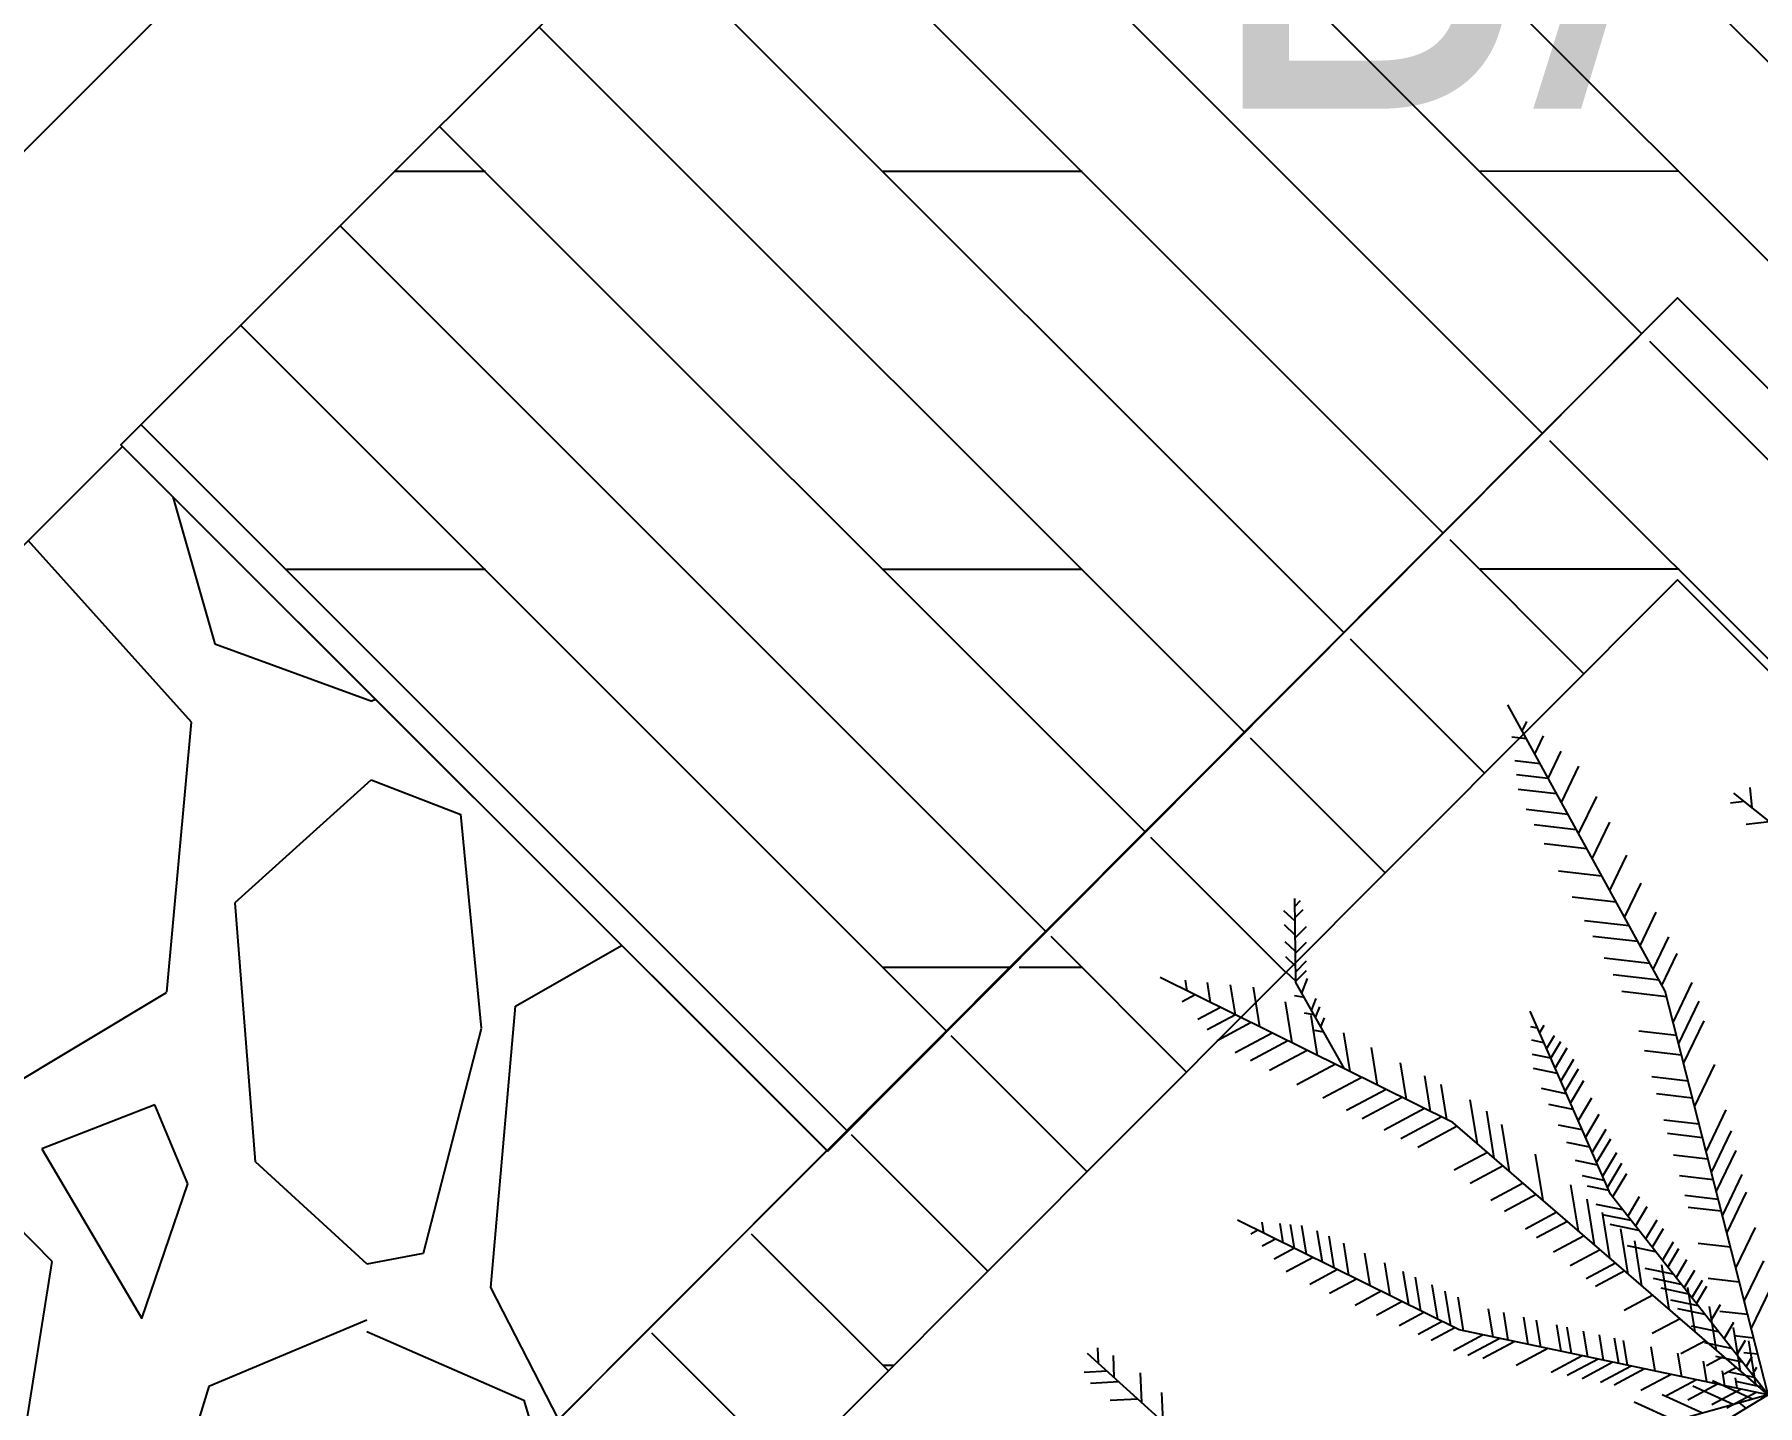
# Model space of a CAD drawing. Extents: x 58467 to 79089, y -33726 to -17391.
# Drawn here: x 75276.7 to 75354.5, y -21003.2 to -20941.3 of the extents above; entities that cross this region are included whole.
import ezdxf

# ---------------------------------------------------------------- set-up
doc = ezdxf.new("R2010")
doc.units = 0
doc.header["$LTSCALE"] = 100
for name, color, linetype in [('BA_elev4', 252, 'Continuous'), ('BA_env_landscp', 84, 'Continuous'), ('BA_furn', 134, 'Continuous'), ('BA_mat_timber', 44, 'Continuous'), ('BA_text_material', 12, 'Continuous')]:
    doc.layers.add(name, color=color, linetype=linetype)
doc.styles.add('text2', font='arial.ttf', dxfattribs={"width": 0.8})
pattern_1 = [(135.0146264277304, (32883.73066946991, 12448.20458195318), (-4.488981677396104, -4.491274151062485), []), (180.0146264277304, (32883.73066946991, 12448.20458195318), (0.004584944207593367, -17.96049941477927), [8.980256121069154, -17.96051224213831])]

# ---------------------------------------------------------------- blocks, each defined once
blk = doc.blocks.new('MAVİ SEDİR')
for p, q in [((215889.6294625041, 56499.32413361954), (215959.3558964582, 56491.60031569041)), ((215947.6279637432, 56492.89945594237), (215955.6060425968, 56499.38913784589)), ((215936.5533184347, 56494.12622947923), (215943.923109641, 56484.77152108822)), ((215952.8427940202, 56492.32179267603), (215957.14534358, 56486.86043083506)), ((216017.4608399337, 56426.99746945053), (216024.1206693656, 56446.03951195331)), ((215986.4826961339, 56417.98917093068), (215993.2148073312, 56437.23788425938)), ((216000.1216885389, 56421.95532577486), (216007.0171228957, 56441.67101901277)), ((216030.6893243629, 56430.84425050607), (216035.7079792287, 56445.19378306374)), ((216044.0243204469, 56434.72200464983), (216047.3885865179, 56444.3412446274)), ((216056.6525649493, 56438.39423875764), (216058.4501244333, 56443.5338905229)), ((215968.9460510454, 56412.88959701769), (215975.4681657711, 56431.53788029343)), ((216030.6893243629, 56430.84425050607), (216043.2857849654, 56420.89806221813)), ((216038.7470135934, 56433.18738863716), (216048.834383249, 56425.22238314144)), ((216052.4102126409, 56437.16058265912), (216058.2429867105, 56432.55501360545)), ((215938.5758968226, 56404.05809900732), (215944.7343373564, 56421.6665509347)), ((215954.1143466597, 56408.57660713915), (215960.45885583, 56426.71707372562)), ((216002.4602953047, 56422.63538162334), (216019.187171853, 56409.42780936408)), ((216010.8277386536, 56425.06859479522), (216027.3998062177, 56411.98325999241)), ((216022.1561001873, 56428.36282904942), (216037.409728982, 56416.31853590598)), ((215916.7233352944, 56397.70347689236), (215922.6200974516, 56414.56372786062)), ((215925.5449091523, 56400.26874908043), (215931.5473072151, 56417.43103832517)), ((215976.8483344669, 56415.18754387048), (215994.0490668243, 56401.60581419928)), ((215991.9739788931, 56419.58601013032), (216008.8948664341, 56406.22524643704)), ((215889.8973675418, 56382.74361600925), (215897.8252869889, 56405.41143064543)), ((215899.5468397009, 56388.47077946946), (215906.9076454652, 56409.51708067763)), ((215940.8163952123, 56404.70962540148), (215958.6837670291, 56390.6015159961)), ((215949.4414715117, 56407.21775702369), (215967.1492677875, 56393.23564875688)), ((215962.523084886, 56411.02182866718), (215979.9888536759, 56397.23082574503)), ((215881.188490255, 56377.57471527), (215889.0794958308, 56400.13698433421)), ((215910.9949976733, 56395.26550056358), (215928.7125895247, 56381.27565769233)), ((215919.516980103, 56398.5158556636), (215937.7784198182, 56384.09658952631)), ((215928.8344599109, 56401.22533496952), (215946.9235136865, 56386.94218508482)), ((215861.9695669638, 56366.16788250201), (215869.7791102755, 56388.49723150264)), ((215884.9025914193, 56379.7791119587), (215899.5854994743, 56368.18546095312)), ((215893.7504292025, 56385.03048865777), (215908.6314207897, 56373.28043053367)), ((215832.6175478013, 56348.74684548987), (215840.3026782155, 56370.72046831037)), ((215841.8367165097, 56354.21861485607), (215849.5609237412, 56376.30396762778)), ((215865.8645978702, 56368.47966477527), (215880.1212873284, 56357.22255675196)), ((215873.3604095193, 56372.92858569796), (215887.7849136327, 56361.53897091647)), ((215823.9620034501, 56343.60959896287), (215831.6104460524, 56365.47832256972)), ((215854.1461145441, 56361.52449993227), (215868.1404530614, 56350.47454469084)), ((215805.5236550147, 56332.66605369066), (215813.0939439356, 56354.31131726153)), ((215813.3452822112, 56337.30835295231), (215820.948724262, 56359.04840923746)), ((215838.6158983695, 56352.30699195482), (215852.2625496722, 56341.53157117277)), ((215848.1397496339, 56357.95959678778), (215861.9996189163, 56347.01581869965)), ((215789.9870664927, 56323.4447635918), (215797.4915012729, 56344.9017344508)), ((215829.415467097, 56346.84634364853), (215842.8561410787, 56336.23356293513)), ((215775.2043969635, 56314.67094017678), (215782.6461732009, 56335.94875530088)), ((215815.3649539698, 56338.50707036464), (215828.4910680176, 56328.14266674929)), ((215820.5578974687, 56341.589190896), (215833.8002700438, 56331.13298933527)), ((215907.3639023999, 56323.29832289863), (215910.5994946432, 56336.09667080503)), ((215913.5937053615, 56325.72763268621), (215916.7921990506, 56338.37923768821)), ((215918.5647096025, 56327.66607429201), (215921.7336008994, 56340.20058737242)), ((215925.2947621264, 56330.29045624573), (215928.2115431103, 56341.82774988213)), ((215930.3642548972, 56332.26730342402), (215932.7729353, 56341.79481105559)), ((215935.1512376908, 56334.13398592192), (215937.0801326695, 56341.76370782633)), ((215938.2864265001, 56335.35655185338), (215943.5072199909, 56331.93943330023)), ((215943.2683909932, 56337.29926740618), (215944.3837272006, 56341.71096694737)), ((215945.7887249157, 56338.28207085977), (215948.5782447263, 56336.45627178994)), ((215762.8665068243, 56307.3481444408), (215770.2559870799, 56328.47643286602)), ((215799.3252828767, 56328.98719024238), (215812.0923041404, 56318.90632694491)), ((215876.9717557385, 56311.44691446634), (215880.3883335934, 56324.96114887809)), ((215882.0958168258, 56313.44504054325), (215885.4818808332, 56326.83857778197)), ((215889.867456603, 56316.47558913247), (215893.2072403988, 56329.68606552644)), ((215898.3779267014, 56319.79424438282), (215901.6670305418, 56332.80425679622)), ((215912.2043653127, 56325.18585995282), (215922.904957372, 56318.18209860492)), ((215922.5053606736, 56329.20272998977), (215932.8403322285, 56322.43827491041)), ((215930.3642548972, 56332.26730342402), (215938.1523905864, 56327.16980569596)), ((215783.7756140309, 56319.75813669789), (215796.1945125778, 56309.95215173323)), ((215858.9672508053, 56304.91337137685), (215862.3551879113, 56318.314317635)), ((215864.3180121246, 56306.51259095718), (215867.8099431803, 56320.32488408773)), ((215869.8534223701, 56308.67112251432), (215873.3123899887, 56322.35302914932)), ((215893.6832687558, 56317.96356393161), (215903.8045294964, 56311.3389870509)), ((215904.101592905, 56322.02618629418), (215914.5487339978, 56315.18831390581)), ((215769.2351105029, 56311.12804386733), (215780.259369465, 56302.42326886492)), ((215795.0307237837, 56297.25833604638), (215797.5629147154, 56307.27438815431)), ((215801.29278038, 56298.00808375273), (215803.8628902737, 56308.17412387902)), ((215807.7972306702, 56298.78685293363), (215810.4067273054, 56309.10868686258)), ((215814.530329944, 56299.59299795313), (215817.1805978708, 56310.07610225745)), ((215818.776663711, 56300.10140584647), (215821.4526446869, 56310.68621782101)), ((215827.0613071167, 56301.09331518102), (215829.7874545314, 56311.8765599273)), ((215832.3606385079, 56301.7277970792), (215835.1188752439, 56312.63797076679)), ((215840.5206416842, 56302.70478340489), (215843.3282901185, 56313.81040449665)), ((215846.7758181354, 56303.45370736063), (215849.6213438701, 56314.70915167836)), ((215867.8991371612, 56307.90904958607), (215877.2138822122, 56301.81235409565)), ((215875.6407007755, 56310.92786998463), (215885.1975983494, 56304.67268060237)), ((215884.8719195384, 56314.52758095949), (215894.717565358, 56308.08339981008)), ((215741.5066136301, 56289.29736932721), (215759.4112979521, 56302.24337334992)), ((215751.519982265, 56300.61374490213), (215757.0878896297, 56296.21731508207)), ((215751.6381003101, 56288.55972784886), (215769.6336721786, 56301.57144822388)), ((215758.6923730946, 56304.87070880692), (215766.4694141237, 56298.72994301247)), ((215758.7469337435, 56292.9141261304), (215760.8549795951, 56301.25247725205)), ((215767.5684451741, 56287.3998898599), (215785.7069249893, 56300.5149400016)), ((215769.0266673333, 56294.14490495876), (215771.4013945283, 56303.53811106759)), ((215780.0198528742, 56295.46110444018), (215782.4611476863, 56305.11761799277)), ((215781.8779337639, 56286.35806128616), (215800.1447811475, 56299.56592775608)), ((215791.3594564433, 56296.81878009133), (215793.8694165559, 56306.74689845018)), ((215810.07425996, 56299.05947862152), (215822.0609726587, 56291.21392441093)), ((215824.3076280597, 56300.76362085054), (215836.4267684685, 56292.83138993338)), ((215837.8948749479, 56302.3904038464), (215850.1404315346, 56294.37543089637)), ((215844.0518101738, 56303.1275655109), (215856.3546510819, 56295.07509877414)), ((215850.8737199436, 56303.94434369298), (215862.2964926999, 56296.46789997178)), ((215862.6583390784, 56305.86540195293), (215871.8091543936, 56299.87600190383)), ((216075.3095172374, 56295.30607627041), (216075.3378021173, 56299.49176997838)), ((215738.3581569563, 56290.47300500728), (215749.6776207482, 56283.06417916427)), ((215744.5339449295, 56291.21242388614), (215755.9108684495, 56283.76598944917)), ((215746.2228283409, 56291.41463165041), (215747.2875170481, 56295.62599558695)), ((215751.2935101634, 56292.02173763985), (215752.7806268154, 56297.90401045397)), ((215754.2445071923, 56292.37505658865), (215765.7117780928, 56284.86948790112)), ((215762.9670540728, 56293.41939552372), (215774.5154798274, 56285.86070928653)), ((215773.4179923235, 56294.67067245839), (215785.0636539404, 56287.0483433152)), ((215784.4019304375, 56295.98576475768), (215796.1497869645, 56288.29654690807)), ((215789.9316044039, 56296.64782526599), (215801.7309091937, 56288.92493345215)), ((215797.4373325048, 56297.54647610724), (215809.306470828, 56289.777876785)), ((215799.0228782047, 56285.1097921463), (215817.4435294657, 56298.42886669892)), ((215803.5565628212, 56298.27912341308), (215815.4826346581, 56290.47325991508)), ((215817.0422181139, 56283.79786103992), (215835.6245172795, 56297.23381530883)), ((215826.1137436227, 56283.13739197958), (215844.7774216346, 56296.63218732336)), ((215838.4270200188, 56282.24090129751), (215857.2011579776, 56295.81556484179)), ((215848.4657228874, 56281.51001511481), (215867.3299160475, 56295.14979318321)), ((215859.1581174501, 56280.73153570883), (215878.1182299494, 56294.44066837343)), ((215882.5082032915, 56279.03148986327), (215901.6777847543, 56292.89207931952)), ((215904.7983161423, 56277.40861729629), (215924.1678577621, 56291.41378819)), ((215914.8988745652, 56276.67322760646), (215934.3590262802, 56290.74391424101)), ((216047.8427648379, 56268.62798010567), (216078.1395179308, 56298.05481880628)), ((216063.9896255212, 56284.31121399518), (216064.0441224158, 56292.37585171012)), ((216069.9561285572, 56290.10640009685), (216077.6200222738, 56289.93491578592)), ((216071.1662543878, 56291.28177943579), (216071.2063428327, 56297.2142052613)), ((215737.4164382289, 56282.84309617873), (215758.1080364434, 56275.09490257289)), ((215738.5738570654, 56286.53710167035), (215743.4262861724, 56270.51379799755)), ((215745.0206491308, 56282.33147942179), (215749.8977100809, 56266.22683844469)), ((215746.7836436221, 56281.18137425608), (215751.1400214004, 56284.33091909272)), ((215752.0768355971, 56277.72831330574), (215758.1616582245, 56282.12747762602)), ((215754.4087426736, 56288.35800614765), (215756.4653020364, 56281.5682527521)), ((215762.7272836542, 56287.75235950755), (215765.5998074761, 56278.26869045999)), ((215774.954753582, 56286.86211612288), (215779.0266681274, 56273.41864538648)), ((215791.818833824, 56285.63429581639), (215796.4058717197, 56270.49013966331)), ((215809.8533442965, 56284.32126018927), (215814.5689646175, 56268.75258774238)), ((215828.4561595186, 56282.9668480921), (215833.3044141632, 56266.96028196436)), ((215834.4789369065, 56282.52834873298), (215839.3701327402, 56266.38001179646)), ((215844.7519487506, 56281.78040325536), (215849.7163890883, 56265.39024878125)), ((215926.0903351958, 56275.85841277964), (215944.1584295898, 56288.92257065587)), ((215945.4619168248, 56273.61865213002), (215959.9363179554, 56284.08438567172)), ((215954.1670073842, 56270.68229638146), (215968.9007061478, 56281.33551539575)), ((216058.440342894, 56278.92126860165), (216058.4935906712, 56286.8010576163)), ((216064.9975552829, 56285.29020294587), (216072.4423099869, 56285.12362200443)), ((215736.4901288058, 56277.37900571313), (215740.7985915718, 56276.82556480083)), ((215742.4090574505, 56273.99635154549), (215763.2056901108, 56266.20882665111)), ((215755.1573274004, 56275.71872702882), (215760.0731184767, 56259.48619452419)), ((215759.8573280954, 56272.65263969574), (215768.4828014767, 56278.88862668632)), ((215770.588153899, 56265.65228986481), (215780.304805078, 56272.67716927329)), ((215855.4226116297, 56281.00350606451), (215860.4631316434, 56264.36217370199)), ((215866.4683771098, 56280.19929884046), (215871.5876512055, 56263.29795900887)), ((215873.4345608884, 56279.69211304796), (215878.6035024706, 56262.62679546249)), ((215887.0256612754, 56278.70258804551), (215892.2915046643, 56261.3173480771)), ((215895.7193058169, 56278.0696313024), (215901.0471331396, 56260.47975069425)), ((215909.1059317582, 56277.09499343715), (215914.529203026, 56259.19000359218)), ((215919.3676566055, 56276.34786973008), (215924.8640919036, 56258.20132803331)), ((215939.3679121585, 56274.89171442539), (215945.9120726519, 56253.28609645205)), ((215948.2186733222, 56272.68875740542), (215954.9637091791, 56250.41994720604)), ((215967.0259291113, 56266.34479196646), (215982.142655248, 56277.27495939402)), ((216041.9753413966, 56266.99429057413), (216045.193679359, 56274.28072509012)), ((216048.3194868102, 56269.09101390142), (216048.3704564301, 56276.6336733774)), ((216051.7509353458, 56272.42393483384), (216051.8026773687, 56280.08089715659)), ((216053.6920133806, 56274.30927845664), (216060.637131364, 56274.15387719249)), ((216059.0056159832, 56279.4703109352), (216066.1855631329, 56279.30965522482)), ((215764.2626344905, 56269.77879881501), (215769.2132150394, 56253.43138729363)), ((215782.0637391403, 56258.16608957847), (215792.0527644751, 56265.3878882303)), ((215957.4131217074, 56269.58733402712), (215964.0944851835, 56247.5287388945)), ((215969.236843138, 56265.59901797734), (215975.8363262814, 56243.81075166557)), ((215982.3592035544, 56261.17265179757), (215997.9326603529, 56272.43305889193)), ((215996.9950646726, 56256.23575945428), (216013.0044783542, 56267.81138570927)), ((215999.8623096431, 56255.26859533409), (216047.8427648379, 56268.62798010567)), ((216023.160898436, 56261.75571203724), (216025.1513740364, 56266.26222138688)), ((216028.4510937942, 56263.22868170832), (216030.7868164892, 56268.51684307085)), ((216032.3593140158, 56264.31686266661), (216034.9500937711, 56270.18248251528)), ((216039.5004199193, 56266.3051885604), (216043.5797723097, 56263.44333049822)), ((216048.3194868102, 56269.09101390142), (216055.0271715436, 56268.94092535153)), ((215750.2592524404, 56260.08608374549), (215771.2210370667, 56252.2367159043)), ((215775.1721777071, 56262.66186108728), (215780.1644413372, 56246.17680702564)), ((215793.9009438226, 56250.44398362748), (215804.1709263866, 56257.86890685561)), ((215797.7333126252, 56247.94390369046), (215808.0942568434, 56255.43458976632)), ((215977.7480307647, 56262.72806855474), (215984.2885731695, 56241.13439574113)), ((215990.6569097153, 56258.37371282964), (215997.108056974, 56237.07517907568)), ((216014.3001494637, 56250.39849850222), (216030.8250279184, 56262.3468321953)), ((216020.320767439, 56260.96492331637), (216024.1090996684, 56258.30722962001)), ((216027.7590476079, 56245.85861317121), (216044.6848248712, 56258.09681724104)), ((216029.9886623644, 56263.65679290606), (216033.9236892402, 56260.896185998)), ((215757.3107178414, 56247.59113651967), (215778.420850805, 56239.68621803294)), ((215786.6381097286, 56255.18195816485), (215791.6741822851, 56238.55224176686)), ((215792.4104352045, 56251.41633020587), (215797.4685626085, 56234.71378605278)), ((215804.2701589278, 56243.6795337579), (215814.7862558424, 56251.28239109129)), ((215811.0600355723, 56239.25009722712), (215821.7372908835, 56246.9694677791)), ((216004.7930034437, 56253.60539941588), (216011.1462569838, 56232.63006285251)), ((216019.7189233102, 56248.57066596836), (216025.9688135147, 56227.93658459618)), ((216044.8692464846, 56240.08709011944), (216061.2166995591, 56251.90713617323)), ((215800.2455274349, 56246.30503797408), (215805.3335910864, 56229.50364073644)), ((215806.6332799972, 56242.13793067144), (215811.7457499143, 56225.25594101378)), ((215818.088594707, 56234.66495404692), (215828.9326735677, 56242.50493357159)), ((215822.5212648302, 56231.77326219439), (215833.4705535566, 56239.68930564331)), ((216030.0667745516, 56245.0801827538), (216036.2450049571, 56224.68268699812)), ((216038.3237311078, 56242.29498923006), (216044.4447813475, 56222.08627442142)), ((216049.5025087987, 56238.52422223907), (216055.1365811815, 56219.92327019038)), ((216057.9230571508, 56235.68384678387), (216070.2420250396, 56244.59109166887)), ((215813.4369847845, 56237.69947322847), (215818.5754502335, 56220.73164320229)), ((215831.1694524952, 56226.13153991068), (215842.3240068152, 56234.19598490392)), ((215836.7013275715, 56222.52277191246), (215847.9871814958, 56230.6821430146)), ((216057.9230571508, 56235.68384678387), (216062.5756792748, 56220.32316357835)), ((216065.8743496957, 56233.00175825034), (216069.6002152951, 56220.70077192187)), ((216071.0819730529, 56231.24514989832), (216079.3400196423, 56237.21614064268)), ((216083.5434695806, 56227.04170287894), (216087.9558227218, 56230.23206024511)), ((215828.2949373125, 56228.00675550378), (215833.4901718883, 56210.85146700309)), ((215845.2194055818, 56216.96592782138), (215856.7074369339, 56225.27146780653)), ((215851.7490698268, 56212.70624316799), (215863.3920834085, 56221.12383116777)), ((216079.357134849, 56228.45381547799), (216081.5115252398, 56221.34107186541)), ((215842.47841573, 56218.754036975), (215847.7278424083, 56201.41979964387)), ((215848.9055277574, 56214.56125317457), (215854.1795110855, 56197.14592683646)), ((215864.4754833214, 56204.40405392502), (215878.3378769228, 56214.42619443083)), ((215870.8227116401, 56201.66971374518), (215885.1106164064, 56211.99948746379)), ((215856.0267945441, 56209.91563133163), (215860.9235101504, 56193.74608831955)), ((215877.7895421634, 56199.31930170951), (215891.9425707137, 56209.55156352462)), ((215886.7486292028, 56196.2967585408), (215900.728211915, 56206.40362364525)), ((215893.1977384113, 56194.12101106822), (215907.0524678714, 56204.13761060459)), ((215868.7338581813, 56202.37443396106), (215872.6566307971, 56189.42096767121)), ((215875.329891796, 56200.14911833956), (215879.3229378307, 56186.96360078071)), ((215885.0733722781, 56196.86194295649), (215889.1702242857, 56183.33364560863)), ((215902.979072552, 56190.8210649288), (215916.6444376618, 56200.70075909509)), ((215913.6902936216, 56187.2074011782), (215927.1482919868, 56196.93717472387)), ((215896.6917228237, 56192.94223931712), (215900.9123554642, 56179.00520345373)), ((215907.7816283516, 56189.20081811561), (215912.1204116297, 56174.87363465722)), ((215924.9999828773, 56183.39183114853), (215938.2390282931, 56192.96330755697)), ((215932.8407714554, 56180.74657032567), (215945.9280210307, 56190.20830239382)), ((215939.0972443349, 56178.63581291484), (215952.0633700529, 56188.00997566752)), ((215920.894061842, 56184.77705304916), (215925.3725435489, 56169.98856860158)), ((215931.0921573093, 56181.33650339794), (215935.6792884072, 56166.18924561278)), ((215947.5676436855, 56175.77813918305), (215959.5022117676, 56184.40651330334)), ((215953.9480735736, 56173.6255621752), (215963.8036508056, 56180.7508814112)), ((215944.056921567, 56176.96255776387), (215948.4873184228, 56162.33285526923)), ((215953.9480735736, 56173.6255621752), (215957.2866925226, 56162.60104144822)), ((215959.9729382834, 56171.5929428256), (215967.8653815535, 56177.29896861463)), ((215963.9188660692, 56170.26169813278), (215966.1569164541, 56162.87138697916)), ((215970.1891334492, 56168.14628684679), (215974.7527451757, 56171.44565629574)), ((215973.3612089633, 56167.07611807471), (215974.557020653, 56163.12740426206)), ((215938.9873996917, 56065.24010443202), (215949.8030117874, 56075.2022217658)), ((215953.4060226814, 56064.53502714678), (215964.4753537325, 56074.7308416566)), ((215911.4518617018, 56066.58660488403), (215990.1714890863, 56062.73717895692)), ((215972.0529565137, 56063.62318351972), (215980.1956639384, 56071.12332369321)), ((215982.8183380937, 56063.09675141701), (215988.5635223127, 56068.38856465772)), ((215956.024912403, 56064.40696223682), (215965.2784395553, 56054.04039683691)), ((215968.9087035908, 56063.77693893151), (215978.4346116186, 56053.10522997799)), ((215976.9309081335, 56063.38464944556), (215984.6249026026, 56054.76520136512))]:
    blk.add_line(p, q)
for points in [[(215733.4426660906, 56289.88447982464), (215913.5458313861, 56396.77947370035), (216071.1415706508, 56442.60757347062)], [(215733.4426660906, 56289.88447982464), (215860.7706196467, 56305.12928632936), (215954.3964806886, 56341.63866262959)], [(215733.4426660906, 56289.88447982464), (215763.804345658, 56165.29322693754), (215811.2478052394, 56076.70510946894)], [(215733.4426660906, 56289.88447982464), (215866.3579870582, 56203.17598583811), (215984.1948731359, 56163.4211454761)], [(215733.4426660906, 56289.88447982464), (215836.3768975006, 56107.48866334532), (215878.7505996194, 55948.92920720447)], [(215733.4426660906, 56289.88447982464), (215942.3263698442, 56274.67631848499), (216097.8411571337, 56222.21888147901)]]:
    blk.add_lwpolyline(points)

msp = doc.modelspace()

# ---------------------------------------------------------------- hatches: boundary and pattern name
at = {"layer": 'BA_elev4'}
h = msp.add_hatch(dxfattribs=at)
h.set_pattern_fill('GRAVEL', color=256, scale=2, angle=269.5448254394165)
h.set_pattern_definition([(137.5576129394165, (32934.23849896963, 12411.22617020758), (-453.9570452575413, 410.019269133839), [6.834428799999999, -676.6096727912999]), (94.51456643941646, (32929.19498020638, 12415.83838252757), (45.95560872220877, -609.9843293289907), [11.72809439999999, -1161.080977870479]), (42.05527253941644, (32928.27183243056, 12427.53008514883), (-562.818025741937, -503.5447446850262), [8.269630399999999, -818.6944558819997]), (176.8185144394164, (32915.72962390061, 12447.44235144856), (1015.564373429833, -58.86971564423937), [10.68009039999999, -1057.328748514759]), (202.3784796194165, (32905.06599619657, 12448.03508426322), (611.5985932523943, 249.1491937206635), [10.472674, -1036.79615490688]), (266.8185144394164, (32895.38201549833, 12444.04789003218), (58.86971564423943, 1015.564373429833), [10.68009039999999, -1057.328748514759]), (307.2390659094165, (32894.78928268366, 12433.38426232813), (-502.7376126502065, 664.414819842778), [14.12387319999999, -1398.26230628494]), (341.8001538094165, (32903.336225664, 12422.14000878728), (1114.739771770385, -364.467229299548), [13.3343904, -1320.1051320381]), (30.97439105941649, (32916.00353963178, 12417.9752455477), (663.6076879797703, 401.1408187334594), [10.71625999999999, -1060.910913974239]), (84.78118373941649, (32925.19164333818, 12423.49042734708), (-55.2376222692598, -558.3788007132846), [12.23426559999999, -599.4787389999993]), (131.9422632394165, (32926.30446710039, 12435.67397130089), (-553.9395755301093, 614.0199888126784), [15.8215584, -1566.33545024354]), (48.35890026941647, (32914.82210966173, 12397.1559741093), (307.6153433333461, 353.1673831851489), [5.400090799999998, -534.6113164868799]), (81.01405983941642, (32918.41028272379, 12401.19159625176), (-106.8431508916244, -659.572028748666), [10.2736396, -1017.0927799408]), (134.5448254394165, (32920.01494781853, 12411.33916866756), (-50.79839696822974, 0.4035659284833293), [7.184186799999998, -64.65786216855999]), (112.7434159494165, (32926.13900506971, 12414.84662854391), (99.57896427616573, -254.7991167048714), [3.868826399999999, -383.0124473778799]), (201.3462349294164, (32924.64330277566, 12418.41462330954), (152.7987568297002, 49.58769919343283), [5.471312399999995, -268.0950597999997]), (300.5085819694165, (32919.54732044169, 12416.42304402366), (100.3860961453931, -153.2023227653247), [8.886393199999997, -287.3259630581999]), (71.10987661941648, (32924.05864127956, 12408.76696354487), (-51.60552881988782, -101.1932280106605), [6.425742799999998, -154.21796233656]), (285.9343657734165, (32924.87737101418, 12447.87769355111), (148.3595316198469, -509.1946674677023), [9.001759999999999, -891.1765334507799]), (339.8910013794165, (32927.34868465475, 12439.22178777009), (-557.1681029298021, 207.6328131047493), [7.551978799999998, -747.6443135639998]), (202.7434159494164, (32934.21832067321, 12408.68625035917), (254.799116705056, 99.57896427624283), [7.737601999999999, -379.1436717778799]), (253.1552851094164, (32927.08233114194, 12405.69484577106), (156.4308501540506, 506.7732719077275), [9.00175999999999, -891.1765334507992]), (248.9887802194164, (32893.38236489388, 12448.12790442677), (103.6146235788705, 253.1848529841554), [8.680703999999997, -425.35468626212]), (204.3199660394166, (32890.26989052723, 12440.02437486757), (560.8001961578423, 249.5527599312297), [7.273442399999998, -720.0718676143999]), (336.3462349294164, (32883.4158880457, 12408.58183231797), (253.1848529906708, -103.6146235629635), [7.737601999999999, -379.1436717778799]), (286.8988500794164, (32890.50344966554, 12405.47742926989), (-197.9472308453694, 661.9934242880572), [8.5156548, -843.0475196039997]), (338.9887802194165, (32883.61363535065, 12433.4730468324), (-253.1848529834368, 103.6146235806299), [4.340351999999998, -429.69503826212]), (10.85475791341646, (32883.4401020014, 12411.62973613606), (203.5971538013905, 49.18413325429975), [2.590291999999999, -256.43989929052]), (75.50858197141652, (32885.9840575091, 12412.11754180932), (-52.00909475367202, -151.9916249761819), [10.472674, -198.9810917813799]), (95.55383139941644, (32888.60469054321, 12422.25704290654), (46.76273770999973, -508.3875356082515), [9.705339999999998, -960.8272972667398]), (213.2348929694165, (32914.97546471455, 12416.45936495723), (102.0003598614634, 49.99126511834555), [7.326477599999998, -175.8355271936]), (262.7020520294165, (32908.84737180409, 12412.44392111119), (-108.4574146754972, -862.7656166085303), [12.7911352, -1266.32018130062]), (330.4902213394165, (32907.22252841292, 12399.75642884698), (-353.9745150604023, 206.018549377851), [5.230164799999999, -517.7878463621998]), (359.5448254394165, (32911.77420584363, 12397.18018806501), (51.20196289670823, 50.39483103974167), [3.047999999999999, -47.75199999999999]), (29.80126259941648, (32890.13671377083, 12423.26090386805), (-357.2030425055059, -200.3686263485481), [7.057339199999999, -698.6788154639999]), (317.5576129394165, (32896.26077102201, 12426.76836374441), (453.9570452560972, -410.0192691354182), [13.6688576, -669.7752439912998]), (269.5448254394165, (32906.34780854853, 12417.54393910443), (50.39483103974167, -51.20196289670823), [13.208, -37.59199999999999]), (234.8496719394165, (32906.24288140712, 12404.33635589269), (-359.6244377890365, -505.159008377475), [8.032191199999998, -795.1863344827998]), (163.5994295394164, (32901.61856210927, 12397.76888522039), (-202.7900219453396, 52.41266067861645), [7.396581599999993, -362.4330007754397]), (117.1908007994165, (32894.52292917087, 12399.85732032911), (-500.3162169734025, 969.2052017160374), [12.042902, -1192.24928845876]), (84.97090417941651, (32889.01985434934, 12410.56937594456), (56.04475403849702, 659.9755946584178), [12.7405892, -1261.3169291248])])
h.paths.add_polyline_path([(75280.64767488881, -20959.89737256608), (75223.44162655623, -21017.15002500371), (75529.47162834326, -21323.21364360319), (75815.08646189803, -21323.21364356299), (75815.08851721052, -21201.56829388665), (75678.72078704079, -21201.56829385192), (75586.52803879861, -21293.73843097036), (75554.76095677074, -21261.96355586064), (75526.51465048565, -21290.28946473439), (75465.5270917979, -21229.17377212877), (75490.5614965838, -21204.12657949566), (75356.21317482034, -21070.01937025382), (75331.10532954702, -21095.14003292448), (75270.07014257948, -21034.13598813873), (75312.44336864672, -20991.67685410572)])
at = {"layer": 'BA_mat_timber'}
h = msp.add_hatch(dxfattribs=at)
h.set_pattern_fill('DOLMIT', color=256, angle=135.0146264277304)
h.set_pattern_definition(pattern_1)
edge = h.paths.add_edge_path()
edge.add_line((75381.72344695493, -20984.04302379864), (75421.4605146099, -20944.59004858436))
edge.add_line((75421.4605146099, -20944.59004858436), (75358.68145339747, -20881.85245211497))
edge.add_line((75358.68145339747, -20881.85245211497), (75280.5719714444, -20959.82170776285))
edge.add_line((75280.5719714444, -20959.82170776285), (75312.48801298857, -20991.69735619274))
edge.add_line((75312.48801298857, -20991.69735619274), (75350.85307385735, -20953.18843294349))
h = msp.add_hatch(dxfattribs=at)
h.set_pattern_fill('DOLMIT', color=256, angle=135.0146264277304)
h.set_pattern_definition(pattern_1)
h.paths.add_polyline_path([(75270.07104689474, -21034.13504627), (75331.1052696139, -21095.13997302193), (75412.24055831452, -21014.54548717461), (75351.20633559534, -20953.54056042268)])
h.paths.add_polyline_path([(75282.79803972555, -21034.13272638353), (75350.8566747579, -20965.91666529933), (75399.16065547097, -21014.1959902911), (75331.10202043861, -21082.4120513753)], flags=16)

# ---------------------------------------------------------------- linework, layer by layer
at = {"layer": 'BA_elev4'}
msp.add_lwpolyline([(75280.64767488881, -20959.89737256608), (75223.44162655623, -21017.15002500371), (75529.47162834326, -21323.21364360319), (75815.08646189803, -21323.21364356299), (75815.08851721052, -21201.56829388665), (75678.72078704079, -21201.56829385192), (75586.52803879861, -21293.73843097036), (75554.76095677074, -21261.96355586064), (75526.51465048565, -21290.28946473439), (75465.5270917979, -21229.17377212877), (75490.5614965838, -21204.12657949566), (75356.21317482034, -21070.01937025382), (75331.10532954702, -21095.14003292448), (75270.07014257948, -21034.13598813873), (75312.44336864672, -20991.67685410572)], close=True, dxfattribs=at)
at = {"layer": 'BA_furn'}
msp.add_lwpolyline([(75256.84130291981, -20965.95075266733), (75200.90515912726, -20908.8579468262), (75285.03610792586, -20824.45500337221), (75341.64780131308, -20881.04168835038)], close=True, dxfattribs=at)
at = {"layer": 'BA_mat_timber'}
msp.add_lwpolyline([(75381.72344695493, -20984.04302379864), (75421.4605146099, -20944.59004858436), (75358.68145339747, -20881.85245211497), (75280.5719714444, -20959.82170776285), (75312.48801298857, -20991.69735619274), (75350.85307385735, -20953.18843294349), (75350.85307385735, -20953.18843294349)], dxfattribs=at)
for points in [[(75270.070124033, -21034.1359696017), (75331.10524911598, -21095.13995253447), (75411.88865767208, -21014.19283353732), (75350.8535325891, -20953.18885060455)], [(75331.1019999407, -21082.41203088783), (75282.79803972555, -21034.13272638353), (75350.85668500686, -20965.91667554306), (75399.160645222, -21014.19598004737)]]:
    msp.add_lwpolyline(points, close=True, dxfattribs=at)

# ---------------------------------------------------------------- block references
at = {"layer": 'BA_env_landscp', "xscale": -0.08979415038844868, "yscale": 0.08979415038844869, "zscale": 0.08979415038844801, "rotation": 315.0148552544191}
msp.add_blockref('MAVİ SEDİR', (85483.13873270809, -38271.93764220333, -1.354201231151819e-07), dxfattribs=at)

# ---------------------------------------------------------------- texts
at = {"layer": 'BA_text_material', "style": 'text2', "width": 0.8}
msp.add_text('*BANK', height=20, dxfattribs=at).set_placement((75320.69347805763, -20944.65027310779, 144432.6291462751))

doc.saveas('drawing.dxf')
